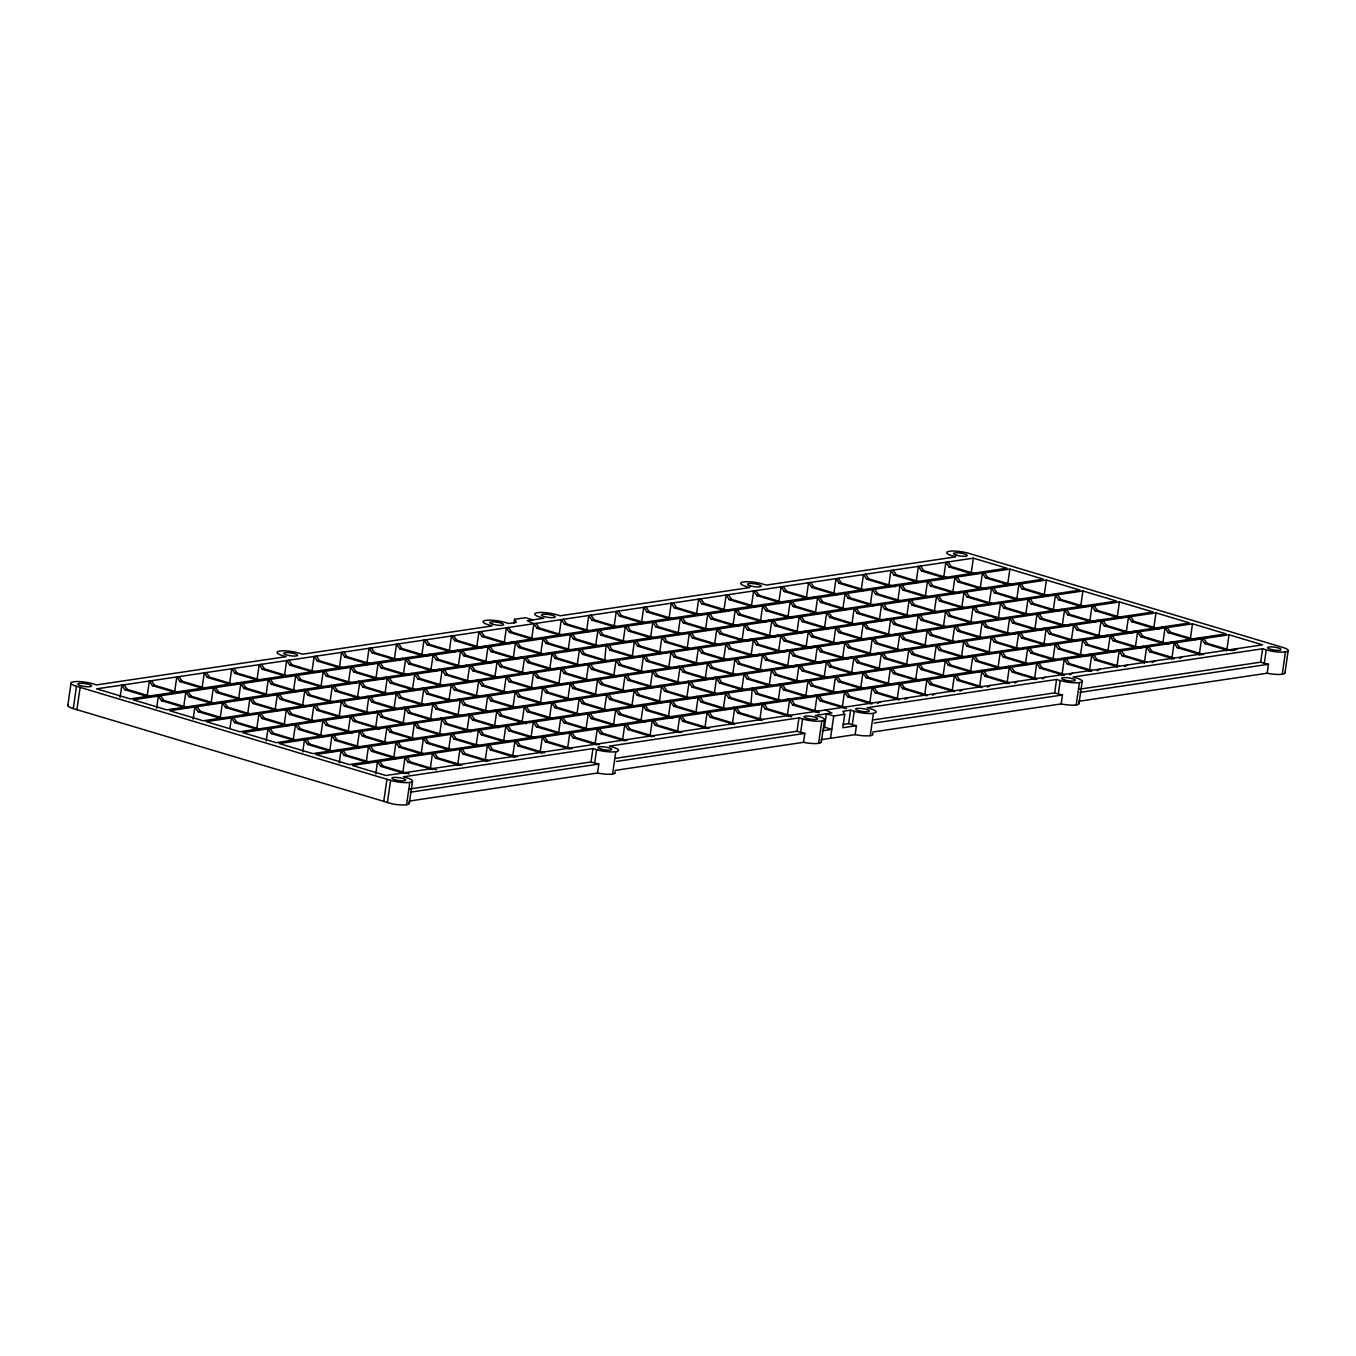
<?xml version="1.0" encoding="UTF-8"?>
<svg xmlns="http://www.w3.org/2000/svg" width="1356" height="1356" viewBox="0 0 1356 1356"><rect width="100%" height="100%" fill="white"/><g stroke="black" fill="none" stroke-linecap="round" stroke-linejoin="round"><path stroke-width="1.5" d="M67.8 705.51L71.02 683.187M408.817 802.498A13.848 2.932 8.2 0 1 392.189 803.854L73.275 708.595L76.478 686.272A13.848 2.932 8.2 0 1 73.766 681.746A13.848 2.932 8.2 0 1 92.971 683.814L96.615 684.899L286.15 656.66L282.489 655.558A13.848 2.932 8.2 0 1 279.777 651.05A13.848 2.932 8.2 0 1 298.964 653.1L302.625 654.202L492.143 625.947L488.499 624.862A13.848 2.932 8.2 0 1 485.77 620.353A13.848 2.932 8.2 0 1 504.974 622.404L508.636 623.506L516.314 622.353L514.5 619.336L525.501 617.709L532.806 619.895M76.919 709.68L80.14 687.356M120.108 697.272L121.854 685.136L973.354 558.163L1006.949 568.232L130.193 698.899L96.598 688.831L121.854 685.136L125.006 689.729L149.279 697.018M146.99 697.221L149.329 681.034L152.465 685.644L174.721 692.306M156.635 708.188L158.381 696.018L161.534 700.679L185.806 707.951M174.449 693.136L176.788 676.949L179.941 681.543L202.197 688.221M183.806 706.154L185.84 691.984L1009.881 569.113L1043.476 579.182L166.72 709.849L133.125 699.781L185.84 691.984L188.993 696.594L211.248 703.255M193.162 719.138L194.908 706.951L198.044 711.629L222.333 718.9M201.925 689.034L204.264 672.847L207.4 677.458L229.656 684.119M210.977 704.086L213.316 687.882L216.468 692.492L240.741 699.764M220.333 717.07L222.384 702.866L225.52 707.527L249.792 714.798M229.401 684.933L231.723 668.728L234.876 673.356L257.132 680.034M229.978 728.053L231.435 717.9L234.571 722.562L258.843 729.833M238.453 699.984L240.775 683.797L243.927 688.407L268.2 695.679M247.809 712.985L249.843 698.764L252.979 703.442L277.268 710.714M256.86 680.848L259.199 664.626L262.335 669.271L284.591 675.932M256.86 728.019L258.911 713.815L262.047 718.477L286.319 725.748M265.912 695.882L268.251 679.661L271.403 684.305L295.676 691.577M266.2 741.02L267.963 728.85L271.098 733.511L295.371 740.783M275.268 708.9L277.302 694.73L1046.391 580.063L1080.003 590.131L203.247 720.799L169.636 710.73L277.302 694.73L280.455 699.34L304.727 706.612M284.336 676.746L286.658 660.542L289.811 665.169L312.05 671.847M284.319 723.918L286.37 709.713L289.506 714.375L313.778 721.646M293.388 691.797L295.727 675.576L298.862 680.22L321.118 686.882M293.388 738.952L295.422 724.748L298.574 729.409L322.847 736.681M302.727 704.798L304.778 690.611L307.914 695.255L332.203 702.527M311.795 672.661L314.134 656.44L317.27 661.084L339.525 667.745M302.727 751.97L304.49 739.783L307.626 744.461L331.898 751.733M311.795 719.833L313.846 705.612L316.982 710.29L341.254 717.561M320.847 687.695L323.186 671.474L326.338 676.119L348.577 682.78M320.847 734.867L322.898 720.663L326.033 725.324L352.34 733.206M329.915 702.73L332.254 686.492L335.39 691.153L359.662 698.425M339.254 668.559L341.593 652.355L344.746 656.982L366.984 663.66M329.898 749.902L331.949 735.698L335.085 740.359L359.357 747.631M339.254 715.731L341.305 701.527L344.441 706.188L368.713 713.459M348.322 683.594L350.662 667.389L353.797 672.034L376.053 678.695M339.254 762.903L341.017 750.732L344.153 755.394L368.425 762.665M348.322 730.765L350.356 716.561L353.509 721.223L379.799 729.104M357.374 698.628L359.713 682.39L362.849 687.068L385.104 693.73M366.73 664.474L369.069 648.253L372.205 652.897L394.46 659.558M357.374 745.8L359.425 731.596L362.561 736.274L386.833 743.546M366.73 711.646L368.781 697.425L371.917 702.103L396.189 709.374M375.781 679.509L378.121 663.287L381.273 667.932L403.512 674.593M366.425 760.835L368.476 746.631L371.612 751.309L395.884 758.58M375.781 726.68L377.832 712.476L380.968 717.138L405.241 724.409M384.85 694.543L387.189 678.305L390.325 682.966L414.597 690.238M375.781 773.852L377.527 761.665L380.68 766.343L404.952 773.615M394.189 660.372L396.528 644.151L399.681 648.795L421.919 655.473M384.833 741.715L386.884 727.511L390.019 732.172L414.292 739.444M394.189 707.544L396.24 693.34L399.376 698.001L423.648 705.273M383.731 801.599L386.935 779.276M403.257 675.407L405.597 659.202L408.732 663.83L430.988 670.508M387.375 802.701L390.596 780.378L76.478 686.272M393.901 756.75L395.952 742.546L399.088 747.207L423.36 754.478M403.257 722.579L405.291 708.374L408.444 713.036L432.717 720.307M412.309 690.458L414.648 674.237L417.784 678.881L442.056 686.153M402.952 771.784L405.003 757.58L408.139 762.241L432.411 769.513M421.665 656.287L424.004 640.066L427.14 644.71L449.395 651.372M412.309 737.613L414.36 723.409L417.495 728.07L441.768 735.359M406.58 804.752L409.783 782.429A13.848 2.932 8.2 0 0 407.071 777.92L403.427 776.819L592.945 748.58L596.606 749.665A13.848 2.932 8.2 0 0 615.793 751.733L612.573 774.056M421.665 703.459L423.716 689.238L426.852 693.916L451.124 701.188M409.326 803.328L412.546 781.005M430.716 671.322L433.056 655.101L436.191 659.745L458.447 666.406M421.36 752.648L423.411 738.444L426.547 743.122L450.819 750.393M430.716 718.494L432.767 704.289L435.903 708.951L460.176 716.222M439.785 686.356L442.107 670.135L445.26 674.78L467.515 681.441M430.428 767.699L432.462 753.478L435.598 758.157L459.887 765.428M449.124 652.185L451.463 635.964L454.616 640.608L476.854 647.287M439.768 733.528L441.819 719.324L444.954 723.985L471.261 731.867M448.836 701.391L451.175 685.153L454.311 689.814L478.583 697.086M458.192 667.22L460.531 650.999L463.667 655.643L485.923 662.321M448.836 748.563L450.887 734.359L454.023 739.02L478.295 746.292M458.192 714.392L460.226 700.188L463.362 704.849L487.651 712.12M467.244 682.254L469.583 666.05L472.719 670.695L494.974 677.356M457.599 765.631L459.938 749.393L463.074 754.055L487.346 761.326M476.6 648.1L478.939 631.879L482.075 636.523L504.33 643.185M467.244 729.426L469.295 715.222L472.43 719.883L498.72 727.765M476.295 697.289L478.651 681.051L481.787 685.729L506.059 693.001M485.651 663.135L487.99 646.914L491.126 651.558L513.382 658.219M476.295 744.461L478.346 730.257L481.482 734.935L505.754 742.207M485.651 710.307L487.702 696.103L490.838 700.764L515.111 708.035M494.72 678.17L497.042 661.948L500.195 666.593L522.45 673.254M485.363 759.513L487.397 745.292L490.533 749.97L514.822 757.241M504.059 643.998L506.398 627.777L509.551 632.421L531.789 639.1M494.703 725.341L496.754 711.137L499.889 715.798L526.196 723.68M503.771 693.204L506.11 676.966L509.246 681.627L531.501 688.306M513.958 623.167L514.5 619.336M513.127 659.033L515.466 642.812L518.602 647.456L540.858 654.134M503.771 740.376L505.822 726.172L508.958 730.833L533.23 738.105M513.127 706.205L515.161 692.001L518.297 696.662L542.586 703.934M522.179 674.068L524.518 657.846L527.654 662.508L549.909 669.169M512.822 755.411L514.873 741.207L518.009 745.868L542.281 753.139M531.535 639.896L533.874 623.675L527.298 620.709L543.79 618.251L540.129 617.166A13.848 2.932 8.2 0 1 537.417 612.658A13.848 2.932 8.2 0 1 556.621 614.709L560.265 615.793L749.783 587.555L746.139 586.453A13.848 2.932 8.2 0 1 743.427 581.944A13.848 2.932 8.2 0 1 762.614 584.012L766.276 585.097L955.794 556.858L952.149 555.757A13.848 2.932 8.2 0 1 949.42 551.248A13.848 2.932 8.2 0 1 968.625 553.299L1282.725 647.405A13.848 2.932 8.2 0 1 1285.454 651.931L1282.234 674.254M522.179 721.239L524.23 707.035L527.365 711.697L551.638 718.985M531.23 689.102L533.569 672.864L536.722 677.542L560.994 684.814M540.586 654.948L542.925 638.727L546.061 643.371L568.317 650.033M531.23 736.274L533.281 722.07L536.417 726.748L560.689 734.02M540.586 702.12L542.637 687.916L545.773 692.577L570.045 699.849M549.655 669.983L551.994 653.761L555.129 658.406L577.385 665.067M540.298 751.326L542.332 737.105L545.468 741.783L569.757 749.054M558.994 635.811L561.333 619.573L564.486 624.235L588.758 631.506M549.638 717.155L551.689 702.95L554.824 707.612L579.097 714.883M558.706 685.017L561.045 668.779L564.181 673.44L588.453 680.712M568.062 650.846L570.401 634.625L573.537 639.269L595.793 645.948M558.706 732.189L560.74 717.985L563.893 722.646L588.165 729.918M568.062 698.018L570.096 683.814L573.232 688.475L597.521 695.747M577.114 665.881L579.453 649.66L582.588 654.321L604.844 660.982M567.757 747.224L569.808 733.02L572.944 737.681L597.216 744.952M586.47 631.71L588.809 615.488L591.945 620.15L616.217 627.421M577.114 713.053L579.165 698.849L582.3 703.51L606.573 710.798M586.165 680.915L588.504 664.677L591.657 669.356L615.929 676.627M595.521 646.744L597.86 630.523L600.996 635.184L623.251 641.846M586.165 728.087L588.216 713.883L591.352 718.561L615.624 725.833M595.233 695.95L597.572 679.729L600.708 684.39L624.98 691.662M604.59 661.796L606.2 644.354M409.817 788.972L591.013 761.97L592.945 748.58M595.233 743.122L597.267 728.918L600.403 733.596L624.692 740.868M613.929 627.625L616.268 611.386L619.421 616.048L643.693 623.319M409.122 801.091L597.521 773.022L598.81 764.089L594.674 763.072L596.606 749.665M604.573 708.968L606.624 694.764L609.759 699.425L634.032 706.696M613.641 676.83L615.98 660.592L619.116 665.254L641.371 671.915M622.997 642.659L625.336 626.421L628.472 631.082L650.727 637.761M613.641 724.002L615.675 709.798L618.828 714.459L645.117 722.341M622.692 691.865L625.031 675.627L628.167 680.288L652.456 687.56M632.049 657.694L634.388 641.456L637.523 646.134L659.779 652.795M622.692 739.037L624.743 724.833L627.879 729.494L652.151 736.766M641.405 623.523L643.744 607.285L646.88 611.963L671.152 619.234M632.049 704.866L634.1 690.662L637.235 695.323L661.508 702.594M641.1 672.729L643.439 656.49L646.592 661.169L668.83 667.83M650.456 638.557L652.795 622.336L655.931 626.997L678.186 633.659M641.1 719.9L643.151 705.696L646.287 710.375L672.593 718.239M650.168 687.763L652.507 671.525L655.643 676.203L677.898 682.865M659.525 653.609L661.864 637.371L664.999 642.032L687.255 648.693M650.168 734.935L652.202 720.731L655.338 725.409L679.627 732.681M669.169 617.404L671.203 603.2L674.356 607.861L698.628 615.132M659.508 700.781L661.559 686.577L664.694 691.238L688.967 698.51M668.576 668.644L670.915 652.405L674.051 657.067L696.306 663.728M677.932 634.472L680.271 618.234L683.407 622.896L705.662 629.574M668.576 715.815L670.61 701.611L673.763 706.273L698.035 713.544M677.627 683.678L679.966 667.44L679.254 666.237L676.475 667.881M686.984 649.507L689.323 633.269L692.458 637.947L714.714 644.609M677.627 730.85L679.678 716.646L682.814 721.307L707.086 728.579M696.34 615.336L698.679 599.098L701.815 603.776L726.087 611.048M686.984 696.679L689.034 682.475L692.17 687.136L716.443 694.408M696.035 664.542L698.374 648.304L701.527 652.982L723.765 659.643M705.391 630.37L707.73 614.149L710.866 618.811L735.138 626.082M696.035 711.714L698.086 697.509L701.221 702.171L725.494 709.459M705.103 679.576L707.442 663.338L710.578 668.016L734.85 675.288M714.459 645.422L716.799 629.184L719.934 633.845L742.173 640.507M705.086 726.748L707.137 712.544L710.273 717.222L734.562 724.494M723.799 611.251L726.138 595.013L729.291 599.674L753.563 606.946M714.442 692.594L716.493 678.39L719.629 683.051L743.902 690.323M723.511 660.457L725.85 644.219L728.986 648.88L751.241 655.541M732.867 626.286L735.206 610.047L738.342 614.709L762.614 621.98M723.511 707.629L725.545 693.425L728.697 698.086L752.97 705.357M732.562 675.491L734.901 659.253L738.037 663.915L762.309 671.186M741.918 641.32L744.258 625.082L747.393 629.743L769.649 636.422M732.562 722.663L734.613 708.459L737.749 713.12L762.021 720.392M751.275 607.149L753.614 590.911L756.75 595.589L781.022 602.861M741.63 690.526L743.969 674.288L747.105 678.949L771.378 686.221M750.97 656.355L753.309 640.117L756.462 644.795L778.7 651.456M760.326 622.184L762.665 605.962L765.801 610.624L790.073 617.895M750.97 703.527L752.292 688.119L312.812 753.614L279.217 743.546L1155.973 612.878L1189.568 622.946L752.292 688.119L749.512 689.78M760.038 671.39L762.377 655.151L765.513 659.83L787.768 666.491M769.394 637.235L771.734 620.997L774.869 625.658L797.108 632.32M760.021 718.561L762.072 704.357L765.208 709.035L791.514 716.9M779.039 601.03L781.073 586.826L784.209 591.487L808.498 598.759M769.089 686.424L771.428 670.203L774.564 674.864L798.837 682.136M778.446 652.27L780.785 636.032L783.921 640.693L806.176 647.354M787.802 618.099L790.141 601.861L793.277 606.522L817.549 613.793M778.446 699.442L780.48 685.238L783.632 689.899L807.905 697.17M787.497 667.305L789.836 651.066L792.972 655.728L815.227 662.406M796.853 633.133L799.192 616.895L802.328 621.557L824.584 628.235M787.497 714.476L789.548 700.272L792.684 704.934L818.973 712.815M806.21 598.962L808.549 582.724L811.685 587.402L835.957 594.674M796.565 682.339L798.904 666.101L802.04 670.762L824.279 677.441M805.905 648.168L808.244 631.93L811.38 636.608L833.635 643.269M615.827 758.275L797.023 731.274L798.955 717.883L802.599 718.968A13.848 2.932 8.2 0 0 821.804 721.019L818.583 743.342M815.261 613.997L817.6 597.776L820.736 602.437L845.008 609.708M615.115 770.394L803.532 742.308L804.82 733.393L800.667 732.359L802.599 718.968M805.905 695.34L807.956 681.136L811.091 685.797L835.364 693.086M814.973 663.203L817.312 646.965L820.448 651.643L842.703 658.304M824.329 629.048L826.668 612.81L829.804 617.472L852.043 624.133M814.956 710.375L817.007 696.17L820.143 700.849L846.449 708.713M833.669 594.877L836.008 578.639L839.144 583.3L863.433 590.572M824.024 678.237L826.363 662.016L829.499 666.677L851.754 673.339M833.381 644.083L835.72 627.845L838.856 632.506L861.111 639.168M821.329 741.918L824.55 719.595M824.363 727.986L826.414 713.781L833.72 715.968L844.703 714.341L842.788 727.731L856.45 725.697L855.161 734.613L820.939 739.715M842.737 609.912L845.076 593.674L848.212 598.335L872.484 605.607M833.381 691.255L835.415 677.051L838.55 681.712L862.84 688.984M830.499 738.291L833.72 715.968M842.432 659.118L844.771 642.88L847.907 647.541L870.162 654.219M851.788 624.947L854.127 608.708L857.263 613.37L881.536 620.658M842.432 706.29L844.483 692.085L847.619 696.747L871.891 704.018M861.433 588.758L863.484 574.537L866.62 579.215L890.892 586.487M851.483 674.152L853.839 657.914L856.975 662.576L881.247 669.847M842.89 724.426L848.653 723.579L850.585 710.171L854.246 711.273A13.848 2.932 8.2 0 0 873.433 713.324L870.23 735.647M860.84 639.981L863.179 623.743L866.315 628.421L888.57 635.083M856.45 725.697L852.314 724.663L854.246 711.273M870.196 605.81L872.535 589.589L875.671 594.25L899.943 601.522M860.84 687.153L862.891 672.949L866.026 677.61L890.299 684.899M869.908 655.016L872.247 638.778L875.383 643.456L897.638 650.117M879.247 620.845L881.603 604.623L884.739 609.285L909.012 616.556M869.891 702.188L871.942 687.984L875.078 692.662L899.35 699.933M888.909 584.656L890.943 570.452L894.079 575.114L918.368 582.385M878.959 670.05L881.298 653.829L884.434 658.491L908.706 665.762M888.316 635.896L890.655 619.658L893.79 624.319L916.046 630.981M897.672 601.725L900.011 585.487L903.147 590.148L927.419 597.42M888.01 685.085L890.35 668.864L893.485 673.525L917.775 680.797M897.367 650.931L899.706 634.693L902.842 639.354L925.097 646.015M906.723 616.76L909.062 600.522L912.198 605.183L936.471 612.471M897.367 698.103L899.418 683.899L902.554 688.56L926.826 695.831M916.08 582.588L918.419 566.35L921.555 571.029L945.827 578.3M906.418 665.966L908.774 649.727L911.91 654.389L934.148 661.067M915.775 631.794L918.114 615.556L921.249 620.234L943.505 626.896M925.419 595.606L927.47 581.402L930.606 586.063L954.878 593.335M915.486 681L917.826 664.762L920.961 669.423L945.234 676.695M924.843 646.829L927.182 630.591L930.318 635.269L952.573 641.93M934.182 612.658L936.521 596.437L939.674 601.098L963.947 608.369M924.826 694.001L926.877 679.797L930.013 684.475L954.285 691.746M943.844 576.47L945.878 562.265L949.014 566.927L973.303 574.198M933.894 661.864L936.233 645.625L939.369 650.304L961.624 656.965M943.251 627.709L945.59 611.471L948.725 616.133L970.981 622.794M952.607 593.538L954.946 577.3L958.082 581.961L982.354 589.233M942.945 676.898L945.285 660.677L948.42 665.338L970.676 672M952.302 642.744L954.641 626.506L957.777 631.167L980.032 637.829M961.658 608.573L963.997 592.335L967.133 596.996L991.405 604.268M952.302 689.916L954.353 675.712L957.489 680.373L981.761 687.645M971.303 572.368L973.354 558.163M961.353 657.779L963.692 641.541L966.845 646.202L989.083 652.88M970.71 623.607L973.049 607.369L976.184 612.048L1000.474 619.319M980.066 589.436L982.405 573.198L985.541 577.876L1009.813 585.148M970.421 672.813L972.76 656.575L975.896 661.236L998.152 667.915M979.778 638.642L982.117 622.404L985.253 627.082L1007.508 633.744M989.117 604.471L991.456 588.25L994.609 592.911L1018.881 600.183M979.761 685.814L981.812 671.61L984.948 676.288L1009.22 683.56M988.829 653.677L991.168 637.439L994.304 642.117L1016.559 648.778M998.186 619.523L1000.525 603.284L1003.66 607.946L1027.933 615.217M1007.83 583.317L1009.881 569.113M997.88 668.711L1000.22 652.49L1003.355 657.152L1027.645 664.423M1007.237 634.557L1009.576 618.319L1012.712 622.98L1034.967 629.642M1016.593 600.386L1018.932 584.148L1022.068 588.809L1046.34 596.081M1006.949 683.763L1009.288 667.525L1012.423 672.186L1036.696 679.458M1016.288 649.592L1018.627 633.354L1021.78 638.015L1044.018 644.693M1025.645 615.421L1027.984 599.183L1031.119 603.844L1055.409 611.132M1025.356 664.626L1027.695 648.388L1030.831 653.05L1055.104 660.321M1034.713 630.455L1037.052 614.217L1040.188 618.895L1062.443 625.557M1044.052 596.284L1046.391 580.063M1034.408 679.661L1036.747 663.423L1039.882 668.084L1064.155 675.373M1043.764 645.49L1046.103 629.252L1049.239 633.93L1071.494 640.591M1053.12 611.336L1055.46 595.098L1058.595 599.759L1082.868 607.03M1052.815 660.525L1055.154 644.303L1058.29 648.965L1080.546 655.626M1062.172 626.37L1064.511 610.132L1067.647 614.793L1089.902 621.455M873.467 719.883L1054.663 692.865L1056.595 679.475L1060.239 680.576A13.848 2.932 8.2 0 0 1079.444 682.627L1076.223 704.951M872.755 732.003L1061.172 703.917L1062.46 694.984L1058.324 693.967L1060.239 680.576M1061.884 675.576L1064.223 659.338L1067.358 663.999L1091.631 671.271M1071.223 641.405L1073.562 625.167L1076.715 629.828L1098.953 636.506M1080.579 607.234L1082.919 590.996L1116.53 601.064L239.775 731.731L206.163 721.663L1082.919 590.996M1080.291 656.44L1082.63 640.202L1085.766 644.863L1108.022 651.541M1089.648 622.268L1091.987 606.03L1095.123 610.709L1117.361 617.37M1078.986 703.527L1082.19 681.204M1089.343 671.474L1091.682 655.236L1094.817 659.897L1117.073 666.576M1098.699 637.303L1101.038 621.065L1104.174 625.743L1126.429 632.405M1107.75 652.338L1110.089 636.117L1113.225 640.778L1135.48 647.439M1117.107 618.183L1119.446 601.945L1153.058 612.014L276.302 742.681L242.69 732.613L1119.446 601.945M1116.819 667.389L1119.158 651.151L1122.293 655.812L1144.532 662.474M1126.158 633.218L1128.497 616.98L1131.65 621.641L1153.888 628.32M1135.226 648.253L1137.565 632.015L1140.701 636.676L1162.956 643.354M1144.278 663.287L1146.617 647.049L1149.752 651.711L1174.025 658.999M1153.634 629.116L1155.973 612.878M1162.685 644.151L1165.024 627.93L1168.16 632.591L1190.415 639.252M1171.754 659.185L1174.093 642.964L1177.228 647.626L1201.501 654.897M1190.161 640.066L1192.5 623.828L1226.095 633.896L349.339 764.564L315.745 754.495L1192.5 623.828M1199.213 655.101L1201.552 638.862L1204.687 643.524L1226.943 650.202M1226.688 650.999L1229.028 634.778L1262.622 644.846L385.867 775.513L352.272 765.445L1229.028 634.778M1079.478 689.17L1260.673 662.169L1262.606 648.778L1266.25 649.863A13.848 2.932 8.2 0 0 1285.454 651.931M1078.766 701.289L1267.182 673.22L1268.47 664.287L1264.317 663.27L1266.25 649.863M1284.98 672.813L1288.2 650.49M154.889 696.459L157.669 694.814M182.348 692.374L185.128 690.712M209.824 688.272L212.604 686.628M191.416 707.408L194.196 705.747M235.096 684.509L237.876 682.865M218.875 703.306L221.655 701.662M262.555 680.424L265.335 678.763M246.351 699.221L249.131 697.56M290.031 676.322L292.811 674.678M227.927 718.358L230.706 716.697M273.81 695.12L276.59 693.475M317.49 672.237L320.27 670.576M255.403 714.256L258.182 712.612M301.286 691.035L304.066 689.373M344.966 668.135L347.746 666.491M282.862 710.154L285.641 708.51M328.745 686.933L331.525 685.288M372.425 664.05L375.205 662.389M310.338 706.069L313.117 704.425M356.221 682.848L358.984 681.187M399.901 659.948L402.664 658.304M337.797 701.967L340.576 700.323M381.477 679.085L384.257 677.424M383.68 678.746L386.46 677.102M427.36 655.846L430.14 654.202M319.389 721.104L322.169 719.46M365.273 697.882L368.052 696.238M408.953 674.983L411.732 673.339M454.836 651.761L457.599 650.117M346.865 717.019L349.645 715.358M392.731 693.78L395.511 692.136M436.412 670.898L439.191 669.237M482.295 647.66L485.075 646.015M374.324 712.917L377.104 711.273M420.207 689.696L422.987 688.034M463.888 666.796L466.667 665.152M509.771 643.575L512.534 641.93M401.8 708.832L404.58 707.171M491.347 662.711L494.126 661.05M429.259 704.73L432.039 703.086M475.142 681.509L477.922 679.848M518.823 658.609L521.602 656.965M564.706 635.388L567.469 633.727L572.588 634.286L575.741 638.947L600.013 646.219M456.735 700.645L459.515 698.984M502.601 677.407L505.381 675.763M546.282 654.524L549.061 652.863M438.327 719.765L441.09 718.121M592.165 631.286L594.945 629.642M484.194 696.543L486.974 694.899M527.874 673.644L530.654 672M530.077 673.322L532.857 671.661M573.758 650.422L576.537 648.778M465.786 715.68L468.566 714.019M619.641 627.201L622.404 625.54M511.67 692.458L514.449 690.797M555.35 669.559L558.13 667.898M601.216 646.337L603.996 644.676M493.262 711.578L496.025 709.934M539.129 688.356L541.908 686.712M582.809 665.457L585.589 663.813M628.692 642.236L631.472 640.591M520.721 707.493L523.501 705.832M566.605 684.255L569.384 682.61M610.285 661.372L613.065 659.711M656.151 638.151L658.931 636.489M548.197 703.391L550.96 701.747M637.744 657.27L640.524 655.626L645.642 656.168L648.778 660.83L673.051 668.101M639.947 656.948L642.727 655.287M575.656 699.306L578.436 697.645M665.22 653.185L668 651.524M603.115 695.204L605.895 693.56M646.795 672.305L649.575 670.661M648.999 671.983L651.778 670.339M692.679 649.083L695.459 647.439M584.707 714.341L587.487 712.68M738.562 625.862L741.342 624.218M630.591 691.119L633.371 689.458M674.271 668.22L677.051 666.559M720.155 644.998L722.934 643.337M612.183 710.239L614.963 708.595M766.021 621.76L768.801 620.116M658.05 687.017L660.83 685.373M701.73 664.118L704.51 662.474M811.905 598.538L814.685 596.894M747.614 640.896L750.393 639.252M639.642 706.154L642.422 704.493M749.817 640.574L752.597 638.913M685.526 682.932L688.306 681.271M729.206 660.033L731.986 658.372M775.09 636.812L777.869 635.15M667.118 702.052L669.898 700.408M712.985 678.831L715.765 677.186M756.665 655.931L759.445 654.287M802.549 632.71L805.328 631.065M694.577 697.967L697.357 696.306M784.141 651.846L786.921 650.185M722.053 693.865L724.833 692.221M811.6 647.744L814.38 646.1M793.192 666.881L795.972 665.22M795.396 666.559L798.175 664.898M839.076 643.659L841.856 641.998M731.104 708.9L733.884 707.256M884.96 620.438L887.722 618.777M820.668 662.779L823.448 661.135M822.855 662.457L825.635 660.813M866.535 639.557L869.315 637.913M758.58 704.815L761.343 703.154M868.738 639.235L871.518 637.574M912.418 616.336L915.198 614.692M848.127 658.694L850.907 657.033M958.302 593.114L961.082 591.453M894.011 635.472L896.791 633.811M896.214 635.133L898.977 633.489M875.603 654.592L878.383 652.948M985.761 589.013L988.541 587.368M921.47 631.371L924.25 629.726M903.062 650.507L905.842 648.846M948.946 627.286L951.726 625.625M930.538 646.405L933.318 644.761M957.997 642.32L960.777 640.659M985.473 638.218L988.253 636.574M967.065 657.355L969.828 655.694M969.252 657.033L972.032 655.372M1012.932 634.133L1015.712 632.472M1015.135 633.794L1017.915 632.15M1058.816 610.912L1061.595 609.251M994.524 653.253L997.304 651.609M1040.408 630.032L1043.188 628.387M1042.595 629.709L1045.374 628.048M1021.983 649.168L1024.763 647.507M1067.867 625.947L1070.647 624.285M1095.343 621.845L1098.123 620.201M1104.394 636.879L1107.174 635.235M1131.853 632.794L1134.633 631.133M1159.329 628.692L1162.109 627.048M1195.856 639.642L1198.636 637.981M776.988 685.678L779.768 684.051M804.447 681.593L807.227 679.949M786.039 700.73L788.819 699.086M831.923 677.491L834.686 675.864M813.515 696.628L816.278 694.984M859.382 673.407L862.162 671.762M840.974 692.543L843.754 690.899M868.433 688.441L871.213 686.797M895.909 684.356L898.689 682.712M877.502 703.476L880.281 701.832M923.368 680.254L926.148 678.627M904.961 699.391L907.74 697.747M932.436 695.289L935.216 693.662M959.895 691.204L962.675 689.56M939.589 661.457L942.369 659.813M941.793 661.135L944.556 659.491M950.844 676.169L953.624 674.525M978.303 672.067L981.083 670.44M1005.779 667.983L1008.559 666.338M1049.459 645.083L1052.239 643.456M987.371 687.102L990.151 685.475M1014.83 683.017L1017.61 681.373M1042.306 678.915L1045.069 677.288M1085.987 656.033L1088.749 654.389M1088.173 655.694L1090.953 654.067M1069.765 674.83L1072.545 673.203M1097.241 670.728L1100.004 669.101M1124.7 666.644L1127.48 665.016M1076.918 640.998L1079.698 639.388M1113.446 651.948L1116.225 650.321M1115.649 651.609L1118.412 649.999M1140.921 647.846L1143.684 646.236M1168.38 643.761L1171.16 642.134M1152.176 662.559L1154.939 660.948M1179.635 658.457L1182.415 656.846M1232.367 650.609L1235.147 648.982M1234.57 650.27L1237.35 648.66M125.006 689.729L127.193 689.407L149.448 696.069M152.465 685.644L154.669 685.322L176.924 691.984M179.941 681.543L182.128 681.221L204.383 687.882M207.4 677.458L209.604 677.136L233.876 684.407M234.876 673.356L237.063 673.034L261.352 680.305M262.335 669.271L264.539 668.949L288.811 676.22M289.811 665.169L291.998 664.847L316.27 672.118M317.27 661.084L319.474 660.762L343.746 668.033M344.746 656.982L346.933 656.66L371.205 663.932M372.205 652.897L374.409 652.575L398.681 659.847M399.681 648.795L401.868 648.473L426.14 655.745M427.14 644.71L429.344 644.388L453.616 651.66M454.616 640.608L456.803 640.286L481.075 647.558M482.075 636.523L484.278 636.201L508.551 643.473M509.551 632.421L511.737 632.099L536.01 639.371M533.874 623.675L537.01 628.337L539.213 628.014L563.486 635.286M564.486 624.235L566.672 623.913L590.945 631.184M591.945 620.15L594.148 619.811L618.421 627.099M619.421 616.048L621.607 615.726L645.88 622.997M646.88 611.963L649.083 611.624L673.356 618.912M674.356 607.861L676.542 607.539L700.815 614.81M701.815 603.776L704.018 603.437L728.291 610.725M729.291 599.674L731.477 599.352L755.75 606.624M756.75 595.589L758.953 595.25L783.226 602.522M784.209 591.487L786.412 591.165L810.685 598.437M811.685 587.402L813.888 587.063L838.161 594.335M839.144 583.3L841.347 582.978L865.62 590.25M866.62 579.215L868.823 578.876L895.113 586.758M894.079 575.114L896.282 574.791L920.555 582.063M921.555 571.029L923.758 570.69L948.03 577.961M949.014 566.927L951.217 566.605L975.489 573.876M161.534 700.679L163.72 700.357L185.975 707.018M188.993 696.594L191.196 696.255L213.451 702.933M216.468 692.492L218.655 692.17L240.91 698.832M243.927 688.407L246.131 688.068L268.369 694.747M271.403 684.305L273.59 683.983L295.845 690.645M298.862 680.22L301.066 679.881L323.304 686.56M326.338 676.119L328.525 675.797L350.78 682.458M353.797 672.034L356.001 671.695L380.273 678.966M381.273 667.932L383.46 667.61L407.732 674.881M408.732 663.83L410.936 663.508L435.208 670.779M436.191 659.745L438.395 659.423L462.667 666.694M463.667 655.643L465.871 655.321L490.143 662.592M491.126 651.558L493.33 651.236L517.602 658.508M518.602 647.456L520.806 647.134L545.078 654.406M546.061 643.371L548.265 643.049L572.537 650.321M573.537 639.269L575.741 638.947M600.996 635.184L603.2 634.862L627.472 642.134M628.472 631.082L630.676 630.76L654.948 638.032M655.931 626.997L658.135 626.675L682.407 633.947M683.407 622.896L685.611 622.574L709.883 629.845M710.866 618.811L713.07 618.489L737.342 625.76M738.342 614.709L740.529 614.387L764.818 621.658M765.801 610.624L768.005 610.302L792.277 617.573M793.277 606.522L795.464 606.2L819.753 613.471M820.736 602.437L822.939 602.115L847.212 609.386M848.212 598.335L850.398 598.013L874.688 605.285M875.671 594.25L877.874 593.911L902.147 601.2M903.147 590.148L905.333 589.826L929.623 597.098M930.606 586.063L932.809 585.724L957.082 593.013M958.082 581.961L960.268 581.639L984.558 588.911M985.541 577.876L987.744 577.537L1012.017 584.826M198.044 711.629L200.247 711.29L222.503 717.968M225.52 707.527L227.723 707.205L249.962 713.866M252.979 703.442L255.182 703.103L277.438 709.781M280.455 699.34L282.658 699.018L304.897 705.679M307.914 695.255L310.117 694.916L332.373 701.594M335.39 691.153L337.593 690.831L359.832 697.493M362.849 687.068L365.052 686.729L387.308 693.408M390.325 682.966L392.511 682.644L414.767 689.306M417.784 678.881L419.987 678.542L442.242 685.221M445.26 674.78L447.446 674.457L469.701 681.119M472.719 670.695L474.922 670.356L497.177 677.034M500.195 666.593L502.381 666.271L526.67 673.542M527.654 662.508L529.857 662.169L554.129 669.44M555.129 658.406L557.316 658.084L581.605 665.355M582.588 654.321L584.792 653.982L609.064 661.253M606.929 645.558L610.064 650.219L612.251 649.897L636.54 657.168M637.523 646.134L639.727 645.795L663.999 653.067M664.999 642.032L667.186 641.71L691.458 648.982M692.458 637.947L694.662 637.608L718.934 644.88M719.934 633.845L722.121 633.523L746.393 640.795M747.393 629.743L749.597 629.421L773.869 636.693M774.869 625.658L777.056 625.336L801.328 632.608M802.328 621.557L804.532 621.234L828.804 628.506M829.804 617.472L831.991 617.15L856.263 624.421M857.263 613.37L859.467 613.048L883.739 620.319M884.739 609.285L886.926 608.963L911.198 616.234M912.198 605.183L914.402 604.861L938.674 612.132M939.674 601.098L941.861 600.776L966.133 608.047M967.133 596.996L969.337 596.674L993.609 603.945M994.609 592.911L996.796 592.589L1021.068 599.861M1022.068 588.809L1024.272 588.487L1048.544 595.759M234.571 722.562L236.775 722.24L259.03 728.901M262.047 718.477L264.234 718.138L286.489 724.816M289.506 714.375L291.709 714.053L313.965 720.714M316.982 710.29L319.169 709.951L341.424 716.629M344.441 706.188L346.644 705.866L368.9 712.527M371.917 702.103L374.103 701.764L396.359 708.442M399.376 698.001L401.579 697.679L423.835 704.34M426.852 693.916L429.038 693.577L451.294 700.255M454.311 689.814L456.514 689.492L478.77 696.153M481.787 685.729L483.973 685.39L506.229 692.069M509.246 681.627L511.449 681.305L533.705 687.967M536.722 677.542L538.908 677.203L561.164 683.882M564.181 673.44L566.384 673.118L588.64 679.78M591.657 669.356L593.843 669.016L616.099 675.695M619.116 665.254L621.319 664.932L643.558 671.593M646.592 661.169L648.778 660.83M674.051 657.067L676.254 656.745L700.527 664.016M701.527 652.982L703.713 652.643L727.986 659.914M728.986 648.88L731.189 648.558L755.462 655.829M756.462 644.795L758.648 644.456L782.92 651.728M783.921 640.693L786.124 640.371L810.396 647.643M811.38 636.608L813.583 636.269L837.855 643.541M838.856 632.506L841.059 632.184L865.331 639.456M866.315 628.421L868.518 628.082L892.79 635.354M893.79 624.319L895.994 623.997L920.266 631.269M921.249 620.234L923.453 619.895L947.725 627.167M948.725 616.133L950.929 615.81L975.201 623.082M976.184 612.048L978.388 611.709L1002.66 618.98M1003.66 607.946L1005.864 607.624L1030.136 614.895M1031.119 603.844L1033.323 603.522L1057.595 610.793M1058.595 599.759L1060.799 599.437L1085.071 606.708M271.098 733.511L273.302 733.189L297.574 740.461M298.574 729.409L300.761 729.087L325.033 736.359M326.033 725.324L328.237 725.002L352.509 732.274M353.509 721.223L355.696 720.9L379.968 728.172M380.968 717.138L383.172 716.816L405.41 723.477M408.444 713.036L410.631 712.714L432.886 719.375M435.903 708.951L438.107 708.629L460.345 715.29M463.362 704.849L465.566 704.527L487.821 711.188M490.838 700.764L493.042 700.442L515.28 707.103M518.297 696.662L520.501 696.34L542.756 703.001M545.773 692.577L547.977 692.238L570.215 698.916M573.232 688.475L575.436 688.153L597.691 694.814M600.708 684.39L602.912 684.051L625.15 690.729M628.167 680.288L630.37 679.966L652.626 686.628M655.643 676.203L657.846 675.864L680.085 682.543M679.966 667.44L683.102 672.101L685.305 671.779L707.561 678.441M710.578 668.016L712.781 667.677L735.02 674.356M738.037 663.915L740.24 663.592L762.496 670.254M765.513 659.83L767.699 659.491L791.989 666.762M792.972 655.728L795.175 655.406L819.448 662.677M820.448 651.643L822.634 651.304L846.924 658.575M847.907 647.541L850.11 647.219L874.383 654.49M875.383 643.456L877.569 643.117L901.859 650.388M902.842 639.354L905.045 639.032L929.318 646.304M930.318 635.269L932.504 634.93L956.794 642.202M957.777 631.167L959.98 630.845L984.253 638.117M985.253 627.082L987.439 626.743L1011.729 634.015M1012.712 622.98L1014.915 622.658L1039.188 629.93M1040.188 618.895L1042.374 618.556L1066.647 625.828M1067.647 614.793L1069.85 614.471L1094.122 621.743M1095.123 610.709L1097.309 610.37L1121.582 617.641M307.626 744.461L309.829 744.122L334.101 751.394M335.085 740.359L337.288 740.037L361.56 747.309M362.561 736.274L364.747 735.935L389.036 743.207M390.019 732.172L392.223 731.85L416.495 739.122M417.495 728.07L419.682 727.748L441.937 734.41M444.954 723.985L447.158 723.663L471.43 730.935M472.43 719.883L474.617 719.561L498.906 726.833M499.889 715.798L502.093 715.476L526.365 722.748M527.365 711.697L529.552 711.375L551.807 718.036M554.824 707.612L557.028 707.29L579.283 713.951M582.3 703.51L584.487 703.188L606.742 709.849M609.759 699.425L611.963 699.103L634.218 705.764M637.235 695.323L639.422 695.001L661.677 701.662M664.694 691.238L666.898 690.916L689.153 697.577M692.17 687.136L694.357 686.814L716.612 693.475M719.629 683.051L721.833 682.729L744.088 689.39M747.105 678.949L749.292 678.627L771.547 685.288M774.564 674.864L776.768 674.542L799.023 681.204M802.04 670.762L804.227 670.44L826.482 677.102M829.499 666.677L831.703 666.355L853.958 673.017M856.975 662.576L859.162 662.253L881.417 668.915M884.434 658.491L886.638 658.152L908.893 664.83M911.91 654.389L914.097 654.067L938.369 661.338M939.369 650.304L941.572 649.965L965.845 657.253M966.845 646.202L969.032 645.88L993.304 653.151M994.304 642.117L996.507 641.778L1020.78 649.066M1021.78 638.015L1023.966 637.693L1048.239 644.964M1049.239 633.93L1051.442 633.591L1075.715 640.863M1076.715 629.828L1078.901 629.506L1103.174 636.778M1104.174 625.743L1106.377 625.404L1130.65 632.676M1131.65 621.641L1133.836 621.319L1158.109 628.591M344.153 755.394L346.339 755.072L370.612 762.343M371.612 751.309L373.815 750.97L398.088 758.241M399.088 747.207L401.274 746.885L425.547 754.156M426.547 743.122L428.75 742.783L453.023 750.054M454.023 739.02L456.209 738.698L480.482 745.97M481.482 734.935L483.685 734.596L507.958 741.868M508.958 730.833L511.144 730.511L535.417 737.783M536.417 726.748L538.62 726.409L562.893 733.681M563.893 722.646L566.079 722.324L588.335 728.986M591.352 718.561L593.555 718.222L615.81 724.901M618.828 714.459L621.014 714.137L645.287 721.409M646.287 710.375L648.49 710.035L672.762 717.307M673.763 706.273L675.949 705.951L698.204 712.612M701.221 702.171L703.425 701.849L725.663 708.527M728.697 698.086L730.884 697.764L753.139 704.425M753.021 689.323L756.156 693.984L758.36 693.662L780.598 700.323M783.632 689.899L785.819 689.577L808.074 696.238M811.091 685.797L813.295 685.475L835.533 692.136M838.55 681.712L840.754 681.39L863.009 688.051M866.026 677.61L868.23 677.288L890.468 683.949M893.485 673.525L895.689 673.203L917.944 679.865M920.961 669.423L923.165 669.101L945.403 675.763M948.42 665.338L950.624 665.016L972.879 671.678M975.896 661.236L978.1 660.914L1000.338 667.576M1003.355 657.152L1005.559 656.829L1027.814 663.491M1030.831 653.05L1033.035 652.728L1055.273 659.389M1058.29 648.965L1060.494 648.643L1084.766 655.914M1085.766 644.863L1087.97 644.541L1112.242 651.812M1113.225 640.778L1115.429 640.456L1139.701 647.727M1140.701 636.676L1142.888 636.354L1167.177 643.625M1168.16 632.591L1170.364 632.252L1194.636 639.54M380.68 766.343L382.867 766.004L409.173 773.886M408.139 762.241L410.343 761.919L436.632 769.801M435.598 758.157L437.802 757.818L462.074 765.089M463.074 754.055L465.278 753.733L489.55 761.004M490.533 749.97L492.736 749.631L517.009 756.902M518.009 745.868L520.212 745.546L544.485 752.817M545.468 741.783L547.671 741.444L571.944 748.715M572.944 737.681L575.147 737.359L599.42 744.63M600.403 733.596L602.606 733.257L626.879 740.529M627.879 729.494L630.082 729.172L654.355 736.444M655.338 725.409L657.541 725.07L681.814 732.342M682.814 721.307L685.017 720.985L709.29 728.257M710.273 717.222L712.476 716.883L734.732 723.562M737.749 713.12L739.952 712.798L762.191 719.46M765.208 709.035L767.411 708.696L791.684 715.968M792.684 704.934L794.87 704.611L819.16 711.883M820.143 700.849L822.346 700.51L844.602 707.188M847.619 696.747L849.805 696.425L872.061 703.086M875.078 692.662L877.281 692.323L899.537 699.001M902.554 688.56L904.74 688.238L926.995 694.899M930.013 684.475L932.216 684.136L954.471 690.814M957.489 680.373L959.675 680.051L981.93 686.712M984.948 676.288L987.151 675.949L1009.406 682.627M1012.423 672.186L1014.61 671.864L1036.865 678.525M1039.882 668.084L1042.086 667.762L1064.341 674.424M1067.358 663.999L1069.545 663.677L1091.8 670.339M1094.817 659.897L1097.021 659.575L1119.276 666.237M1122.293 655.812L1124.48 655.49L1146.735 662.152M1149.752 651.711L1151.956 651.389L1174.211 658.05M1177.228 647.626L1179.415 647.304L1203.687 654.575M1204.687 643.524L1206.891 643.202L1231.163 650.473M798.955 717.883L609.42 746.122L613.082 747.224A13.848 2.932 8.2 0 1 615.793 751.733M850.585 710.171L842.907 711.324L844.703 714.341M1056.595 679.475L867.077 707.73L870.722 708.815A13.848 2.932 8.2 0 1 873.433 713.324M1262.606 648.778L1073.071 677.017L1076.732 678.119A13.848 2.932 8.2 0 1 1079.444 682.627M410.393 792.175L598.81 764.089M616.404 761.462L804.82 733.393M822.228 730.782L831.787 729.359L824.482 727.172M874.044 723.07L1062.46 694.984M1080.054 692.357L1268.47 664.287M713.578 677.508L718.697 678.051L721.833 682.729M786.616 699.391L791.735 699.933L794.87 704.611M1267.182 673.22L1267.86 673.356A13.848 2.932 8.2 0 0 1284.844 672.423M1061.172 703.917L1061.85 704.052A13.848 2.932 8.2 0 0 1078.851 703.12M855.161 734.613L855.839 734.766A13.848 2.932 8.2 0 0 872.467 733.393M803.532 742.308L804.21 742.461A13.848 2.932 8.2 0 0 821.194 741.512M597.521 773.022L598.199 773.157A13.848 2.932 8.2 0 0 614.827 771.784M1260.673 662.169L1264.317 663.27M1054.663 692.865L1058.324 693.967M537.01 628.337L559.265 634.998M610.064 650.219L632.32 656.88M683.102 672.101L705.357 678.78M756.156 693.984L780.429 701.272M848.653 723.579L852.314 724.663M797.023 731.274L800.667 732.359M591.013 761.97L594.674 763.072M73.275 708.595L69.698 707.239A13.848 2.932 8.2 0 1 68.241 704.798M279.506 694.408L282.658 699.018M242.978 683.458L246.131 688.068M206.451 672.525L209.604 677.136M215.519 687.56L218.655 692.17M178.992 676.61L182.128 681.221M188.043 691.645L191.196 696.255M151.516 680.712L154.669 685.322M124.057 684.797L127.193 689.407M325.389 671.152L328.525 675.797M288.862 660.219L291.998 664.847M297.913 675.254L301.066 679.881M306.981 690.289L310.117 694.916M261.403 664.304L264.539 668.949M270.454 679.339L273.59 683.983M233.927 668.406L237.063 673.034M581.656 649.338L584.792 653.982M545.129 638.388L548.265 643.049M554.18 653.423L557.316 658.084M508.602 627.455L511.737 632.099M517.653 642.49L520.806 647.134M526.721 657.524L529.857 662.169M481.143 631.54L484.278 636.201M490.194 646.575L493.33 651.236M499.245 661.626L502.381 666.271M453.667 635.642L456.803 640.286M462.718 650.677L465.871 655.321M471.786 665.711L474.922 670.356M426.191 639.744L429.344 644.388M435.259 654.779L438.395 659.423M444.31 669.813L447.446 674.457M398.732 643.829L401.868 648.473M407.783 658.863L410.936 663.508M416.851 673.915L419.987 678.542M371.256 647.931L374.409 652.575M380.324 662.965L383.46 667.61M343.797 652.016L346.933 656.66M352.848 667.05L356.001 671.695M316.338 656.118L319.474 660.762M1203.755 638.54L1206.891 643.202M1167.228 627.591L1170.364 632.252M1176.279 642.625L1179.415 647.304M1130.701 616.658L1133.836 621.319M1139.752 631.693L1142.888 636.354M1148.82 646.727L1151.956 651.389M1094.173 605.708L1097.309 610.37M1103.242 620.743L1106.377 625.404M1112.293 635.778L1115.429 640.456M1121.344 650.812L1124.48 655.49M1057.646 594.759L1060.799 599.437M1066.714 609.793L1069.85 614.471M1075.766 624.845L1078.901 629.506M1084.817 639.879L1087.97 644.541M1093.885 654.914L1097.021 659.575M1021.136 583.826L1024.272 588.487M1030.187 598.86L1033.323 603.522M1039.238 613.895L1042.374 618.556M1048.307 628.93L1051.442 633.591M1057.358 643.964L1060.494 648.643M1066.409 658.999L1069.545 663.677M984.609 572.876L987.744 577.537M993.66 587.911L996.796 592.589M1002.711 602.945L1005.864 607.624M1011.779 617.997L1014.915 622.658M1020.831 633.032L1023.966 637.693M1029.882 648.066L1033.035 652.728M1038.95 663.101L1042.086 667.762M948.081 561.943L951.217 566.605M957.133 576.978L960.268 581.639M966.201 592.013L969.337 596.674M975.252 607.047L978.388 611.709M984.303 622.082L987.439 626.743M993.372 637.117L996.507 641.778M1002.423 652.151L1005.559 656.829M1011.474 667.186L1014.61 671.864M920.605 566.028L923.758 570.69M929.674 581.063L932.809 585.724M938.725 596.098L941.861 600.776M947.776 611.132L950.929 615.81M956.844 626.184L959.98 630.845M965.896 641.219L969.032 645.88M974.947 656.253L978.1 660.914M984.015 671.288L987.151 675.949M893.146 570.13L896.282 574.791M902.198 585.165L905.333 589.826M911.266 600.2L914.402 604.861M920.317 615.234L923.453 619.895M929.368 630.269L932.504 634.93M938.437 645.303L941.572 649.965M947.488 660.338L950.624 665.016M956.539 675.373L959.675 680.051M865.67 574.215L868.823 578.876M874.739 589.25L877.874 593.911M883.79 604.284L886.926 608.963M892.841 619.319L895.994 623.997M901.91 634.371L905.045 639.032M910.961 649.405L914.097 654.067M920.012 664.44L923.165 669.101M929.08 679.475L932.216 684.136M838.211 578.317L841.347 582.978M847.263 593.352L850.398 598.013M856.331 608.386L859.467 613.048M865.382 623.421L868.518 628.082M874.434 638.456L877.569 643.117M883.502 653.49L886.638 658.152M892.553 668.525L895.689 673.203M901.604 683.56L904.74 688.238M810.752 582.402L813.888 587.063M819.804 597.437L822.939 602.115M828.855 612.471L831.991 617.15M837.923 627.506L841.059 632.184M846.975 642.558L850.11 647.219M856.026 657.592L859.162 662.253M865.077 672.627L868.23 677.288M874.145 687.662L877.281 692.323M783.276 586.504L786.412 591.165M792.328 601.539L795.464 606.2M801.396 616.573L804.532 621.234M810.447 631.608L813.583 636.269M819.499 646.643L822.634 651.304M828.567 661.677L831.703 666.355M837.618 676.712L840.754 681.39M846.669 691.746L849.805 696.425M755.817 590.589L758.953 595.25M764.869 605.624L768.005 610.302M773.92 620.658L777.056 625.336M782.988 635.693L786.124 640.371M792.04 650.744L795.175 655.406M801.091 665.779L804.227 670.44M810.159 680.814L813.295 685.475M819.21 695.848L822.346 700.51M728.341 594.691L731.477 599.352M737.393 609.725L740.529 614.387M746.461 624.76L749.597 629.421M755.512 639.795L758.648 644.456M764.564 654.829L767.699 659.491M773.632 669.864L776.768 674.542M782.683 684.899L785.819 689.577M700.883 598.776L704.018 603.437M709.934 613.81L713.07 618.489M718.985 628.845L722.121 633.523M728.053 643.897L731.189 648.558M737.105 658.931L740.24 663.592M746.156 673.966L749.292 678.627M755.224 689.001L758.36 693.662M764.275 704.035L767.411 708.696M673.407 602.878L676.542 607.539M682.458 617.912L685.611 622.574M691.526 632.947L694.662 637.608M700.577 647.982L703.713 652.643M709.629 663.016L712.781 667.677M727.748 693.086L730.884 697.764M736.8 708.137L739.952 712.798M645.948 606.963L649.083 611.624M654.999 621.997L658.135 626.675M664.05 637.032L667.186 641.71M673.118 652.083L676.254 656.745M682.17 667.118L685.305 671.779M691.221 682.153L694.357 686.814M700.289 697.187L703.425 701.849M709.341 712.222L712.476 716.883M618.472 611.064L621.607 615.726M627.523 626.099L630.676 630.76M636.591 641.134L639.727 645.795M654.694 671.203L657.846 675.864M663.762 686.238L666.898 690.916M672.813 701.272L675.949 705.951M681.865 716.324L685.017 720.985M591.013 615.149L594.148 619.811M600.064 630.184L603.2 634.862M609.115 645.219L612.251 649.897M618.183 660.27L621.319 664.932M627.235 675.305L630.37 679.966M636.286 690.34L639.422 695.001M645.354 705.374L648.49 710.035M654.406 720.409L657.541 725.07M563.537 619.251L566.672 623.913M590.707 664.355L593.843 669.016M599.759 679.39L602.912 684.051M608.827 694.425L611.963 699.103M617.878 709.459L621.014 714.137M626.93 724.511L630.082 729.172M536.078 623.336L539.213 628.014M563.249 668.457L566.384 673.118M572.3 683.492L575.436 688.153M581.351 698.526L584.487 703.188M590.419 713.561L593.555 718.222M599.471 728.596L602.606 733.257M535.773 672.542L538.908 677.203M544.824 687.577L547.977 692.238M553.892 702.611L557.028 707.29M562.943 717.646L566.079 722.324M571.995 732.698L575.147 737.359M508.314 676.644L511.449 681.305M517.365 691.679L520.501 696.34M526.416 706.713L529.552 711.375M535.484 721.748L538.62 726.409M544.536 736.783L547.671 741.444M480.838 680.729L483.973 685.39M489.889 695.764L493.042 700.442M498.957 710.798L502.093 715.476M508.008 725.833L511.144 730.511M517.06 740.885L520.212 745.546M453.379 684.831L456.514 689.492M462.43 699.865L465.566 704.527M471.481 714.9L474.617 719.561M480.549 729.935L483.685 734.596M489.601 744.969L492.736 749.631M425.903 688.916L429.038 693.577M434.971 703.95L438.107 708.629M444.022 718.985L447.158 723.663M453.074 734.02L456.209 738.698M462.142 749.071L465.278 753.733M389.375 677.983L392.511 682.644M398.444 693.018L401.579 697.679M407.495 708.052L410.631 712.714M416.546 723.087L419.682 727.748M425.615 738.122L428.75 742.783M434.666 753.156L437.802 757.818M361.916 682.068L365.052 686.729M370.968 697.103L374.103 701.764M380.036 712.137L383.172 716.816M389.087 727.172L392.223 731.85M398.139 742.224L401.274 746.885M407.207 757.258L410.343 761.919M334.44 686.17L337.593 690.831M343.509 701.205L346.644 705.866M352.56 716.239L355.696 720.9M361.611 731.274L364.747 735.935M370.68 746.309L373.815 750.97M379.731 761.343L382.867 766.004M316.033 705.29L319.169 709.951M325.101 720.324L328.237 725.002M334.152 735.359L337.288 740.037M343.204 750.41L346.339 755.072M288.574 709.391L291.709 714.053M297.625 724.426L300.761 729.087M306.676 739.461L309.829 744.122M252.046 698.442L255.182 703.103M261.098 713.476L264.234 718.138M270.166 728.511L273.302 733.189M224.571 702.544L227.723 707.205M233.639 717.578L236.775 722.24M197.112 706.629L200.247 711.29M160.584 695.679L163.72 700.357M825.346 710.002L831.906 712.968L815.431 715.426L819.092 716.51A13.848 2.932 8.2 0 1 821.804 721.019M1280.844 650.066A6.916 1.458 8.2 0 1 1270.369 649.253A6.916 1.458 8.2 0 1 1270.267 646.897A6.916 1.458 8.2 0 1 1280.793 648.931M409.783 782.429A13.848 2.932 8.2 0 1 390.596 780.378M283.929 653.219A6.916 1.458 8.2 0 1 294.354 653.575A6.916 1.458 8.2 0 1 294.472 656.084A6.916 1.458 8.2 0 1 283.946 653.609M956.268 555.146A6.916 1.458 8.2 0 0 967.184 555.638A6.916 1.458 8.2 0 0 957.692 552.807A6.916 1.458 8.2 0 0 956.268 555.146M750.258 585.843A6.916 1.458 8.2 0 0 761.191 586.351A6.916 1.458 8.2 0 0 751.699 583.504A6.916 1.458 8.2 0 0 750.258 585.843M858.365 710.663A6.916 1.458 8.2 0 0 869.281 711.154A6.916 1.458 8.2 0 0 859.789 708.324A6.916 1.458 8.2 0 0 858.365 710.663M1064.358 679.949A6.916 1.458 8.2 0 0 1075.291 680.458A6.916 1.458 8.2 0 0 1065.799 677.61A6.916 1.458 8.2 0 0 1064.358 679.949M544.248 616.556A6.916 1.458 8.2 0 0 555.18 617.048A6.916 1.458 8.2 0 0 545.688 614.2A6.916 1.458 8.2 0 0 544.248 616.556M394.715 779.768A6.916 1.458 8.2 0 0 405.63 780.259A6.916 1.458 8.2 0 0 396.155 777.412A6.916 1.458 8.2 0 0 394.715 779.768M600.725 749.054A6.916 1.458 8.2 0 0 611.641 749.563A6.916 1.458 8.2 0 0 602.149 746.715A6.916 1.458 8.2 0 0 600.725 749.054M80.614 685.644A6.916 1.458 8.2 0 0 91.53 686.153A6.916 1.458 8.2 0 0 82.038 683.305A6.916 1.458 8.2 0 0 80.614 685.644M492.618 624.252A6.916 1.458 8.2 0 0 503.534 624.743A6.916 1.458 8.2 0 0 494.059 621.895A6.916 1.458 8.2 0 0 492.618 624.252M806.718 718.358A6.916 1.458 8.2 0 0 817.651 718.85A6.916 1.458 8.2 0 0 808.159 716.019A6.916 1.458 8.2 0 0 806.718 718.358"/></g></svg>
